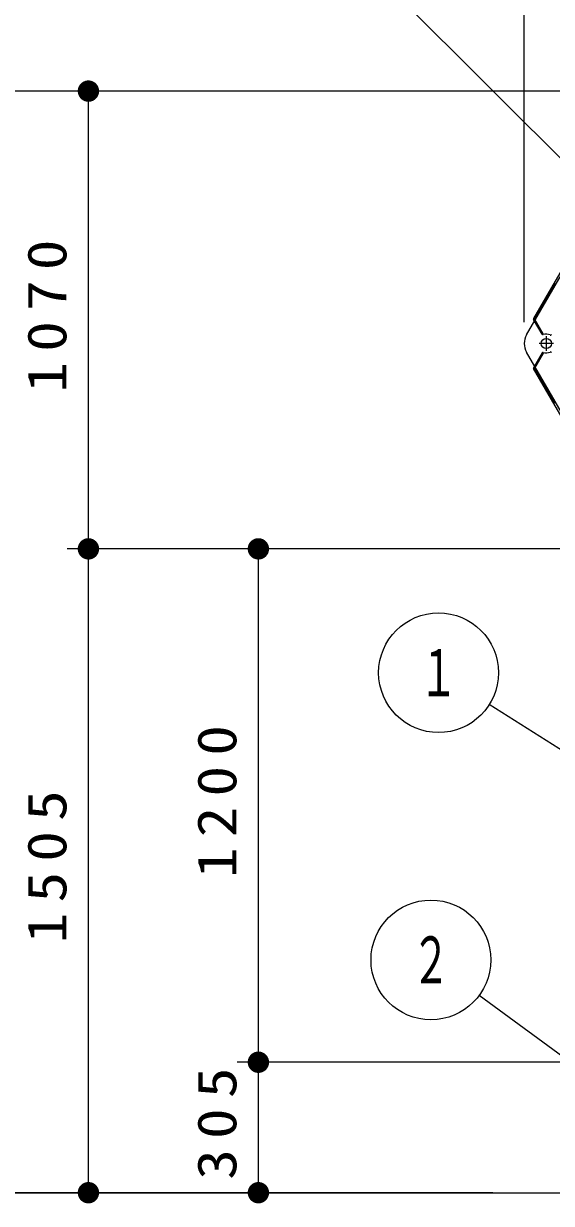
# Model space of a CAD drawing. Units: millimetres on the paper, scale 1:50. Extents: x -385 to 840, y 0 to 267.
# Drawn here: x 72.1 to 96.8, y 166.6 to 221.8 of the extents above; entities that cross this region are included whole.
import ezdxf
from ezdxf.enums import TextEntityAlignment as Align

# ---------------------------------------------------------------- set-up
doc = ezdxf.new("R2010")
doc.units = ezdxf.units.MM
doc.linetypes.add('USER1', pattern=[4.5, 2.5, -2])
doc.linetypes.add('USER2', pattern=[6, 3, -1, 1, -1])
doc.layers.add('1_50', color=7, linetype='Continuous', lineweight=25)
doc.styles.add('ＭＳ ゴシック', font='')
doc.styles.get('ＭＳ ゴシック').set_extended_font_data('MS Gothic')

# ---------------------------------------------------------------- blocks, each defined once
blk = doc.blocks.new('filled_dot')
at = {"color": 0, "linetype": 'Continuous', "lineweight": -2, "const_width": 1.25}
blk.add_lwpolyline([(-0.625, 0, 1), (0.625, 0, 1)], format="xyb", close=True, dxfattribs=at)

msp = doc.modelspace()

# ---------------------------------------------------------------- linework, layer by layer
at = {"layer": '1_50', "lineweight": 13}
for p, q in [((95.557, 207.804), (95.557, 226.544)), ((101.849, 210.88), (89.414, 223.276)), ((102.481, 218.604), (66.229, 218.604)), ((75.177, 197.204), (75.177, 218.604)), ((102.481, 197.204), (74.177, 197.204)), ((75.177, 167.104), (75.177, 197.204)), ((83.125, 173.204), (83.125, 197.204)), ((105.019, 182.926), (93.918, 189.922)), ((102.934, 169.356), (93.448, 176.327)), ((102.481, 173.204), (82.125, 173.204)), ((83.125, 167.104), (83.125, 173.204)), ((94.087, 167.104), (66.229, 167.104))]:
    msp.add_line(p, q, dxfattribs=at)
at = {"layer": '1_50', "color": 131}
for p, q in [((95.664, 207.204), (101.957, 218.104)), ((101.957, 195.504), (95.664, 206.404))]:
    msp.add_line(p, q, dxfattribs=at)
at = {"layer": '1_50', "color": 190}
for p, q in [((101.455, 217.434), (95.993, 207.974)), ((96.065, 208.006), (96.025, 208.029)), ((96.395, 207.238), (95.993, 207.934)), ((96.087, 207.924), (96.054, 207.868)), ((96.395, 206.371), (95.993, 205.674)), ((96.087, 205.684), (96.054, 205.74)), ((101.455, 196.174), (95.993, 205.634)), ((96.065, 205.602), (96.025, 205.579))]:
    msp.add_line(p, q, dxfattribs=at)
at = {"layer": '1_50', "color": 190, "linetype": 'USER1', "lineweight": 13}
for p, q in [((101.493, 217.408), (96.035, 207.954)), ((96.435, 207.261), (96.035, 207.954)), ((96.435, 207.261), (96.395, 207.238)), ((96.435, 206.347), (96.035, 205.654)), ((96.435, 206.347), (96.395, 206.37)), ((101.493, 196.2), (96.035, 205.654))]:
    msp.add_line(p, q, dxfattribs=at)
at = {"layer": '1_50', "linetype": 'USER2', "lineweight": 13}
for p, q in [((96.588, 207.144), (96.588, 206.464)), ((96.928, 206.804), (96.248, 206.804))]:
    msp.add_line(p, q, dxfattribs=at)
at = {"layer": '1_50'}
msp.add_line((67.229, 167.104), (252.327, 167.104), dxfattribs=at)
at = {"layer": '1_50', "color": 131}
msp.add_circle((96.588, 206.804), 0.24, dxfattribs=at)
at = {"layer": '1_50', "lineweight": 13}
for centre in [(91.549, 191.415), (91.191, 177.985)]:
    msp.add_circle(centre, 2.8, dxfattribs=at)
at = {"layer": '1_50', "color": 190}
for centre, radius, start, end in [((96.028, 207.954), 0.04, 150, 210), ((96.035, 207.954), 0.06, 330, 60), ((96.089, 207.848), 0.04, 150, 210), ((96.43, 207.258), 0.04, 210, 289.1931), ((96.588, 206.804), 0.44, 64.7802, 109.1931), ((96.792, 207.238), 0.04, 244.7802, 330), ((96.43, 206.351), 0.04, 70.8069, 150), ((96.588, 206.804), 0.44, 250.8069, 295.2198), ((96.792, 206.37), 0.04, 30, 115.2198), ((96.089, 205.76), 0.04, 150, 210), ((96.028, 205.654), 0.04, 150, 210), ((96.035, 205.654), 0.06, 300, 30)]:
    msp.add_arc(centre, radius, start, end, dxfattribs=at)
at = {"layer": '1_50', "color": 131}
msp.add_arc((96.357, 206.804), 0.8, 150, 210, dxfattribs=at)

# ---------------------------------------------------------------- block references
at = {"layer": '1_50', "lineweight": 13, "xscale": 0.4, "yscale": 0.4}
for p, rotation in [((75.177, 218.604), 270), ((75.177, 197.204), 270), ((75.177, 197.204), 90), ((83.125, 197.204), 270), ((83.125, 173.204), 270), ((83.125, 173.204), 90), ((75.177, 167.104), 90), ((83.125, 167.104), 90)]:
    msp.add_blockref('filled_dot', p, dxfattribs=dict(at, rotation=rotation))

# ---------------------------------------------------------------- texts
at = {"layer": '1_50', "style": 'ＭＳ ゴシック', "width": 0.6}
for s, p in [('１', (91.549, 191.415)), ('２', (91.191, 177.985))]:
    msp.add_text(s, height=2.199, dxfattribs=at).set_placement(p, align=Align.MIDDLE_CENTER)
at = {"layer": '1_50', "char_height": 1.833, "attachment_point": 8, "rotation": 90, "style": 'ＭＳ ゴシック'}
for s, insert in [('\\T1.33;\\W1.15;1070', (74.177, 208.325)), ('\\T1.33;\\W1.15;1200', (82.125, 185.625)), ('\\T1.33;\\W1.15;1505', (74.177, 182.577)), ('\\T1.33;\\W1.15;305', (82.125, 170.569))]:
    msp.add_mtext(s, dxfattribs=dict(at, insert=insert))

doc.saveas('drawing.dxf')
